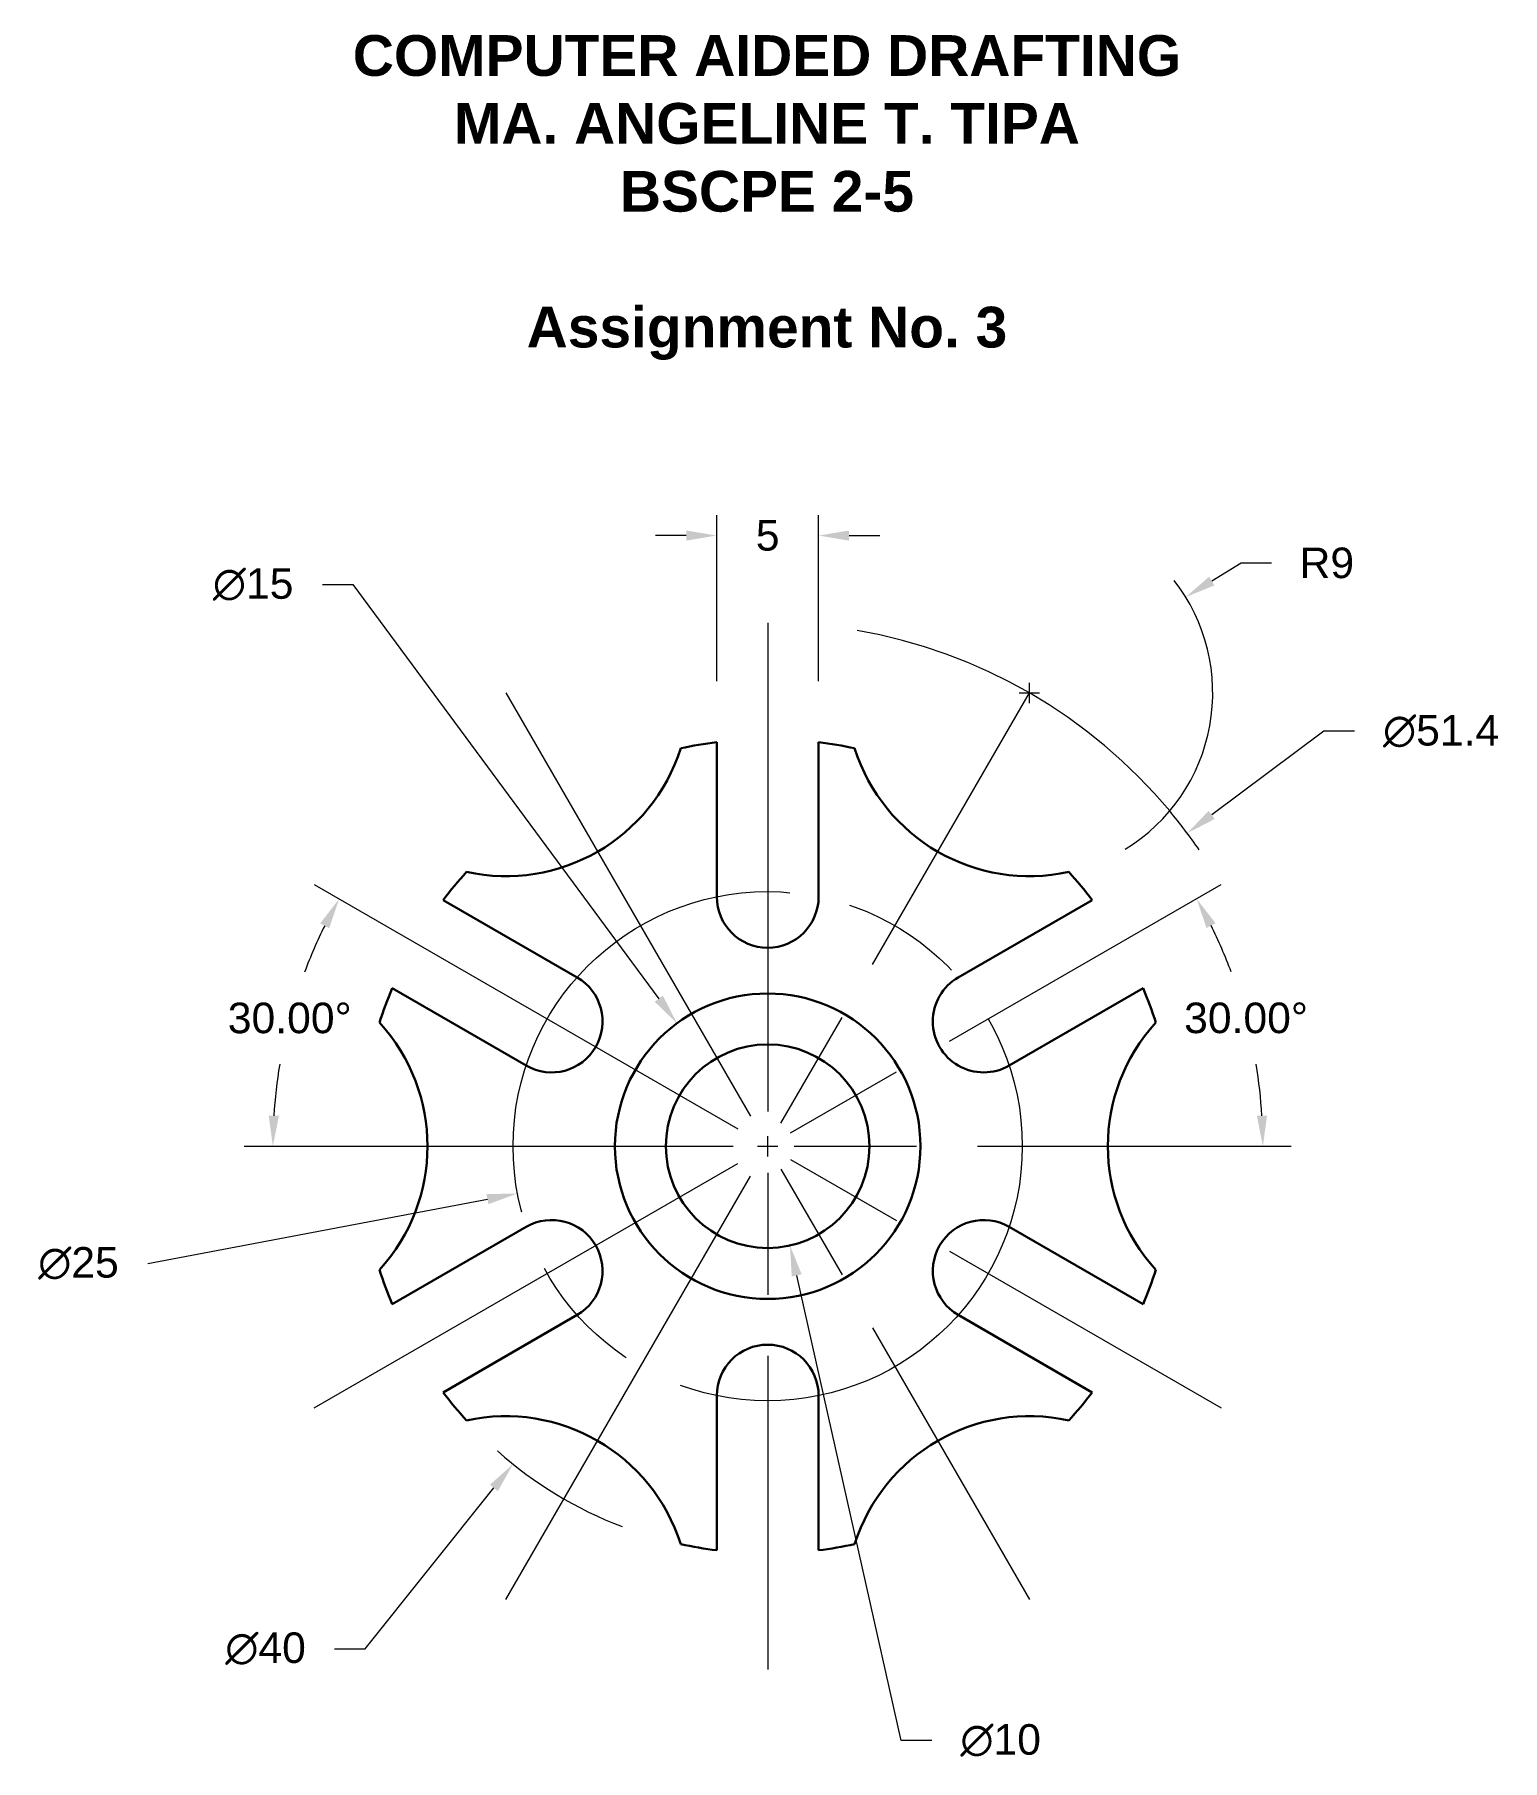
# Model space of a CAD drawing. Header units: millimetres. Extents: x 3813.3 to 3885.4, y 1655.9 to 1740.7.
import ezdxf

# ---------------------------------------------------------------- set-up
doc = ezdxf.new("R2010")
doc.units = ezdxf.units.MM
doc.linetypes.add('ACAD_ISO08W100', pattern=[36, 24, -3, 6, -3])
for name, color, linetype, lineweight in [('center line', 122, 'ACAD_ISO08W100', 13), ('extension line', 52, 'Continuous', 13), ('object line', 7, 'Continuous', 30)]:
    doc.layers.add(name, color=color, linetype=linetype, lineweight=lineweight)
doc.styles.get("Standard").update_dxf_attribs({"font": 'arial.ttf'})
doc.dimstyles.new('ISO-25', dxfattribs={"dimtxt": 1.5, "dimasz": 1.5, "dimexe": 1, "dimexo": 3, "dimgap": 1.5, "dimtad": 0, "dimtih": 1, "dimtoh": 1, "dimdsep": 46, "dimtxsty": 'Standard', "dimcen": 0.5, "dimazin": 0, "dimtfac": 1, "dimtofl": 0, "dimtmove": 0, "dimatfit": 3, "dimfxl": 1, "dimlwd": 13, "dimlwe": 13, "dimarcsym": 0})

# ---------------------------------------------------------------- blocks, each defined once
blk = doc.blocks.new('*U2')
at = {"layer": 'center line'}
blk.add_line((0, 51.4), (0, 0), dxfattribs=at)
blk = doc.blocks.new('*U3')
at = {"layer": 'center line', "color": 0, "linetype": 'ByBlock', "lineweight": -2, "transparency": 16777216}
blk.add_blockref('*U2', (3849.317, 1660.4), dxfattribs=at)
for p, rotation in [((3862.167, 1663.843), 30), ((3862.167, 1708.357), 150), ((3871.574, 1673.25), 59.99999999999997), ((3871.574, 1698.95), 120), ((3875.017, 1686.1), 90)]:
    blk.add_blockref('*U2', p, dxfattribs=dict(at, rotation=rotation))
blk = doc.blocks.new('*U6')
at = {"layer": 'object line'}
for p, q in [((-2.5, 5.048), (-2.5, -2.548)), ((2.5, 5.048), (2.5, -2.548))]:
    blk.add_line(p, q, dxfattribs=at)
blk.add_arc((0, -2.548), 2.5, 180, 0, dxfattribs=at)
blk = doc.blocks.new('*U7')
at = {"layer": 'object line', "color": 0, "linetype": 'ByBlock', "lineweight": -2, "transparency": 16777216}
blk.add_blockref('*U6', (3849.317, 1700.895), dxfattribs=at)
for p, rotation in [((3836.504, 1693.498), 59.99999999999999), ((3862.131, 1693.498), 299.9999999999999), ((3836.504, 1678.703), 120), ((3862.131, 1678.703), 240), ((3849.317, 1671.305), 180)]:
    blk.add_blockref('*U6', p, dxfattribs=dict(at, rotation=rotation))
blk = doc.blocks.new('*D8')
at = {"layer": 'Defpoints', "color": 0, "transparency": 16777216}
for p in [(3851.817, 1716.086), (3846.817, 1705.943), (3851.817, 1705.943)]:
    blk.add_point(p, dxfattribs=at)
at = {"layer": 'extension line', "color": 0, "linetype": 'Continuous', "lineweight": 13, "transparency": 16777216}
for p, q in [((3846.817, 1708.943), (3846.817, 1717.086)), ((3851.817, 1708.943), (3851.817, 1717.086)), ((3845.317, 1716.086), (3843.817, 1716.086)), ((3853.317, 1716.086), (3854.817, 1716.086))]:
    blk.add_line(p, q, dxfattribs=at)
at = {"layer": 'extension line', "color": 0, "transparency": 16777216}
for points in [[(3845.317, 1716.336), (3845.317, 1715.836), (3846.817, 1716.086)], [(3853.317, 1716.336), (3853.317, 1715.836), (3851.817, 1716.086)]]:
    blk.add_solid(points, dxfattribs=at)
at = {"layer": 'extension line', "color": 0, "transparency": 16777216, "insert": (3849.317, 1716.086), "char_height": 1.5, "attachment_point": 5}
blk.add_mtext('5', dxfattribs=at)
blk = doc.blocks.new('*D9')
at = {"layer": 'Defpoints', "color": 0, "transparency": 16777216}
for p in [(3869.838, 1713.065), (3862.167, 1708.357)]:
    blk.add_point(p, dxfattribs=at)
at = {"layer": 'extension line', "color": 0, "linetype": 'Continuous', "lineweight": 13, "transparency": 16777216}
for p, q in [((3872.558, 1714.735), (3871.116, 1713.85)), ((3874.058, 1714.735), (3872.558, 1714.735))]:
    blk.add_line(p, q, dxfattribs=at)
at = {"layer": 'extension line', "color": 0, "lineweight": 13, "transparency": 16777216}
for p, q in [((3862.167, 1707.857), (3862.167, 1708.857)), ((3861.667, 1708.357), (3862.667, 1708.357))]:
    blk.add_line(p, q, dxfattribs=at)
at = {"layer": 'extension line', "color": 0, "linetype": 'Continuous', "lineweight": 13, "transparency": 16777216}
blk.add_arc((3862.167, 1708.357), 9, 301.52053, 37.90667, dxfattribs=at)
at = {"layer": 'extension line', "color": 0, "transparency": 16777216}
blk.add_solid([(3870.986, 1714.063), (3871.247, 1713.637), (3869.838, 1713.065)], dxfattribs=at)
at = {"layer": 'extension line', "color": 0, "transparency": 16777216, "insert": (3876.769, 1714.735), "char_height": 1.5, "attachment_point": 5}
blk.add_mtext('R9', dxfattribs=at)
blk = doc.blocks.new('*D10')
at = {"layer": 'Defpoints', "color": 0, "transparency": 16777216}
for p in [(3869.914, 1701.472), (3828.721, 1670.729)]:
    blk.add_point(p, dxfattribs=at)
at = {"layer": 'extension line', "color": 0, "linetype": 'Continuous', "lineweight": 13, "transparency": 16777216}
for p, q in [((3876.618, 1706.475), (3871.116, 1702.369)), ((3878.118, 1706.475), (3876.618, 1706.475))]:
    blk.add_line(p, q, dxfattribs=at)
at = {"layer": 'extension line', "color": 0, "lineweight": 13, "transparency": 16777216}
for p, q in [((3849.317, 1685.6), (3849.317, 1686.6)), ((3848.817, 1686.1), (3849.817, 1686.1))]:
    blk.add_line(p, q, dxfattribs=at)
at = {"layer": 'extension line', "color": 0, "linetype": 'Continuous', "lineweight": 13, "transparency": 16777216}
blk.add_arc((3849.317, 1686.1), 25.7, 34.50586, 39.83136, dxfattribs=at)
at = {"layer": 'extension line', "color": 0, "transparency": 16777216}
blk.add_solid([(3870.966, 1702.569), (3871.265, 1702.169), (3869.914, 1701.472)], dxfattribs=at)
at = {"layer": 'extension line', "color": 0, "transparency": 16777216, "insert": (3882.379, 1706.475), "char_height": 1.5, "attachment_point": 5}
blk.add_mtext('∅51.4', dxfattribs=at)
blk = doc.blocks.new('*D11')
at = {"layer": 'Defpoints', "color": 0, "transparency": 16777216}
for p in [(3871.574, 1698.95), (3873.26, 1690.322), (3823.617, 1686.1), (3875.017, 1686.1), (3827.061, 1673.25)]:
    blk.add_point(p, dxfattribs=at)
at = {"layer": 'extension line', "color": 0, "linetype": 'Continuous', "lineweight": 13, "transparency": 16777216}
for start, end in [(20.61216, 26.46437), (3.53563, 9.53196)]:
    blk.add_arc((3849.317, 1686.1), 24.312, start, end, dxfattribs=at)
at = {"layer": 'extension line', "color": 0, "transparency": 16777216}
for points in [[(3870.861, 1696.816), (3871.302, 1697.053), (3870.372, 1698.256)], [(3873.833, 1687.607), (3873.333, 1687.592), (3873.629, 1686.1)]]:
    blk.add_solid(points, dxfattribs=at)
at = {"layer": 'extension line', "color": 0, "transparency": 16777216, "insert": (3872.801, 1692.392), "char_height": 1.5, "attachment_point": 5}
blk.add_mtext('30.00°', dxfattribs=at)
blk = doc.blocks.new('*D12')
at = {"layer": 'Defpoints', "color": 0, "transparency": 16777216}
for p in [(3827.061, 1698.95), (3826.49, 1694.409), (3823.617, 1686.1), (3875.017, 1686.1), (3871.574, 1673.25)]:
    blk.add_point(p, dxfattribs=at)
at = {"layer": 'extension line', "color": 0, "linetype": 'Continuous', "lineweight": 13, "transparency": 16777216}
for start, end in [(153.53844, 159.38331), (170.47234, 176.46156)]:
    blk.add_arc((3849.317, 1686.1), 24.292, start, end, dxfattribs=at)
at = {"layer": 'extension line', "color": 0, "transparency": 16777216}
for points in [[(3827.35, 1697.043), (3827.79, 1696.807), (3828.28, 1698.246)], [(3825.321, 1687.592), (3824.821, 1687.607), (3825.025, 1686.1)]]:
    blk.add_solid(points, dxfattribs=at)
at = {"layer": 'extension line', "color": 0, "transparency": 16777216, "insert": (3825.853, 1692.388), "char_height": 1.5, "attachment_point": 5}
blk.add_mtext('30.00°', dxfattribs=at)
blk = doc.blocks.new('*D13')
at = {"layer": 'Defpoints', "color": 0, "transparency": 16777216}
for p in [(3848.222, 1690.979), (3850.413, 1681.222)]:
    blk.add_point(p, dxfattribs=at)
at = {"layer": 'extension line', "color": 0, "lineweight": 13, "transparency": 16777216}
for p, q in [((3849.317, 1685.6), (3849.317, 1686.6)), ((3848.817, 1686.1), (3849.817, 1686.1))]:
    blk.add_line(p, q, dxfattribs=at)
at = {"layer": 'extension line', "color": 0, "linetype": 'Continuous', "lineweight": 13, "transparency": 16777216}
for p, q in [((3855.868, 1656.921), (3850.741, 1679.758)), ((3857.368, 1656.921), (3855.868, 1656.921))]:
    blk.add_line(p, q, dxfattribs=at)
at = {"layer": 'extension line', "color": 0, "transparency": 16777216}
blk.add_solid([(3850.985, 1679.813), (3850.497, 1679.703), (3850.413, 1681.222)], dxfattribs=at)
at = {"layer": 'extension line', "color": 0, "transparency": 16777216, "insert": (3860.756, 1656.921), "char_height": 1.5, "attachment_point": 5}
blk.add_mtext('∅10', dxfattribs=at)
blk = doc.blocks.new('*D14')
at = {"layer": 'Defpoints', "color": 0, "transparency": 16777216}
for p in [(3844.863, 1692.134), (3853.772, 1680.066)]:
    blk.add_point(p, dxfattribs=at)
at = {"layer": 'extension line', "color": 0, "linetype": 'Continuous', "lineweight": 13, "transparency": 16777216}
for p, q in [((3827.454, 1713.683), (3828.954, 1713.683)), ((3828.954, 1713.683), (3843.972, 1693.341))]:
    blk.add_line(p, q, dxfattribs=at)
at = {"layer": 'extension line', "color": 0, "lineweight": 13, "transparency": 16777216}
for p, q in [((3849.317, 1685.6), (3849.317, 1686.6)), ((3848.817, 1686.1), (3849.817, 1686.1))]:
    blk.add_line(p, q, dxfattribs=at)
at = {"layer": 'extension line', "color": 0, "transparency": 16777216}
blk.add_solid([(3844.173, 1693.489), (3843.771, 1693.192), (3844.863, 1692.134)], dxfattribs=at)
at = {"layer": 'extension line', "color": 0, "transparency": 16777216, "insert": (3824.058, 1713.683), "char_height": 1.5, "attachment_point": 5}
blk.add_mtext('∅15', dxfattribs=at)
blk = doc.blocks.new('*D15')
at = {"layer": 'Defpoints', "color": 0, "transparency": 16777216}
for p in [(3861.6, 1688.422), (3837.035, 1683.779)]:
    blk.add_point(p, dxfattribs=at)
at = {"layer": 'extension line', "color": 0, "lineweight": 13, "transparency": 16777216}
for p, q in [((3849.317, 1685.6), (3849.317, 1686.6)), ((3848.817, 1686.1), (3849.817, 1686.1))]:
    blk.add_line(p, q, dxfattribs=at)
at = {"layer": 'extension line', "color": 0, "linetype": 'Continuous', "lineweight": 13, "transparency": 16777216}
blk.add_line((3818.879, 1680.347), (3835.561, 1683.5), dxfattribs=at)
at = {"layer": 'extension line', "color": 0, "transparency": 16777216}
blk.add_solid([(3835.515, 1683.746), (3835.608, 1683.254), (3837.035, 1683.779)], dxfattribs=at)
at = {"layer": 'extension line', "color": 0, "transparency": 16777216, "insert": (3815.483, 1680.347), "char_height": 1.5, "attachment_point": 5}
blk.add_mtext('∅25', dxfattribs=at)
blk = doc.blocks.new('*D16')
at = {"layer": 'Defpoints', "color": 0, "transparency": 16777216}
for p in [(3861.82, 1701.71), (3836.815, 1670.49)]:
    blk.add_point(p, dxfattribs=at)
at = {"layer": 'extension line', "color": 0, "lineweight": 13, "transparency": 16777216}
for p, q in [((3849.317, 1685.6), (3849.317, 1686.6)), ((3848.817, 1686.1), (3849.817, 1686.1))]:
    blk.add_line(p, q, dxfattribs=at)
at = {"layer": 'extension line', "color": 0, "linetype": 'Continuous', "lineweight": 13, "transparency": 16777216}
for p, q in [((3829.555, 1661.426), (3835.877, 1669.319)), ((3828.055, 1661.426), (3829.555, 1661.426))]:
    blk.add_line(p, q, dxfattribs=at)
blk.add_arc((3849.317, 1686.1), 20, 228.44274, 249.07738, dxfattribs=at)
at = {"layer": 'extension line', "color": 0, "transparency": 16777216}
blk.add_solid([(3835.682, 1669.475), (3836.072, 1669.163), (3836.815, 1670.49)], dxfattribs=at)
at = {"layer": 'extension line', "color": 0, "transparency": 16777216, "insert": (3824.667, 1661.426), "char_height": 1.5, "attachment_point": 5}
blk.add_mtext('∅40', dxfattribs=at)

msp = doc.modelspace()

# ---------------------------------------------------------------- linework, layer by layer
at = {"layer": 'center line'}
msp.add_circle((3849.317, 1686.1), 12.5, dxfattribs=at)
msp.add_arc((3849.317, 1686.1), 25.7, 39.83136, 80.16864, dxfattribs=at)
at = {"layer": 'object line'}
for radius in [7.5, 5]:
    msp.add_circle((3849.317, 1686.1), radius, dxfattribs=at)
for centre, radius, start, end in [((3836.467, 1708.357), 9, 257.57807, 342.42193), ((3849.317, 1686.1), 20, 97.18076, 102.32825), ((3849.317, 1686.1), 20, 77.67175, 82.81924), ((3862.167, 1708.357), 9, 197.57807, 282.42193), ((3849.317, 1686.1), 20, 137.67175, 142.81924), ((3849.317, 1686.1), 20, 37.18076, 42.32825), ((3849.317, 1686.1), 20, 157.18076, 162.32825), ((3849.317, 1686.1), 20, 17.67175, 22.81924), ((3823.617, 1686.1), 9, 317.57807, 42.42193), ((3875.017, 1686.1), 9, 137.57807, 222.42193), ((3849.317, 1686.1), 20, 197.67175, 202.81924), ((3849.317, 1686.1), 20, 337.18076, 342.32825), ((3849.317, 1686.1), 20, 217.18076, 222.32825), ((3849.317, 1686.1), 20, 317.67175, 322.81924), ((3836.467, 1663.843), 9, 17.57807, 102.42193), ((3862.167, 1663.843), 9, 77.57807, 162.42193), ((3849.317, 1686.1), 20, 257.67175, 262.81924), ((3849.317, 1686.1), 20, 277.18076, 282.32825)]:
    msp.add_arc(centre, radius, start, end, dxfattribs=at)

# ---------------------------------------------------------------- block references
at = {"layer": 'center line'}
msp.add_blockref('*U3', (0, 0), dxfattribs=at)
at = {"layer": 'object line'}
msp.add_blockref('*U7', (0, 0), dxfattribs=at)

# ---------------------------------------------------------------- texts
at = {"layer": 'object line', "insert": (3821.419, 1740.659), "char_height": 2, "attachment_point": 1}
msp.add_mtext_dynamic_manual_height_columns('\\pxqc;{\\fArial|b1|i0|c0|p34;COMPUTER AIDED DRAFTING\\PMA. ANGELINE T. TIPA\\PBSCPE 2-5\\P\\PAssignment No. 3}', width=55.72591, gutter_width=12.5, heights=[0], dxfattribs=at)

# ---------------------------------------------------------------- dimensions: what is measured, and where the dimension line sits
at = {"layer": 'extension line'}
dim = msp.add_linear_dim(base=(3851.817, 1716.086), p1=(3846.817, 1705.943), p2=(3851.817, 1705.943), dimstyle='ISO-25', dxfattribs=at)
dim.commit()
dim.dimension.update_dxf_attribs({"geometry": '*D8', "text_midpoint": (3849.317, 1716.086)})
dim = msp.add_radius_dim(center=(3862.167, 1708.357), mpoint=(3869.838, 1713.065), dimstyle='ISO-25', dxfattribs=at)
dim.commit()
dim.dimension.update_dxf_attribs({"geometry": '*D9', "text_midpoint": (3876.769, 1714.735), "dimtype": 164})
for p1, p2, picture, middle in [((3853.772, 1680.066), (3844.863, 1692.134), '*D14', (3824.058, 1713.683)), ((3828.721, 1670.729), (3869.914, 1701.472), '*D10', (3882.379, 1706.475)), ((3861.82, 1701.71), (3836.815, 1670.49), '*D16', (3824.667, 1661.426)), ((3848.222, 1690.979), (3850.413, 1681.222), '*D13', (3860.756, 1656.921)), ((3861.6, 1688.422), (3837.035, 1683.779), '*D15', (3818.879, 1680.347))]:
    dim = msp.add_diameter_dim_2p(p1=p1, p2=p2, dimstyle='ISO-25', dxfattribs=at)
    dim.commit()
    dim.dimension.update_dxf_attribs({"geometry": picture, "text_midpoint": middle, "dimtype": 163})
for base, line1, line2, picture, middle in [((3826.49, 1694.409), ((3827.061, 1698.95), (3871.574, 1673.25)), ((3823.617, 1686.1), (3875.017, 1686.1)), '*D12', (3825.853, 1692.388)), ((3873.26, 1690.322), ((3823.617, 1686.1), (3875.017, 1686.1)), ((3827.061, 1673.25), (3871.574, 1698.95)), '*D11', (3872.801, 1692.392))]:
    dim = msp.add_angular_dim_2l(base=base, line1=line1, line2=line2, dimstyle='ISO-25', dxfattribs=at)
    dim.commit()
    dim.dimension.update_dxf_attribs({"geometry": picture, "text_midpoint": middle})

doc.saveas('drawing.dxf')
